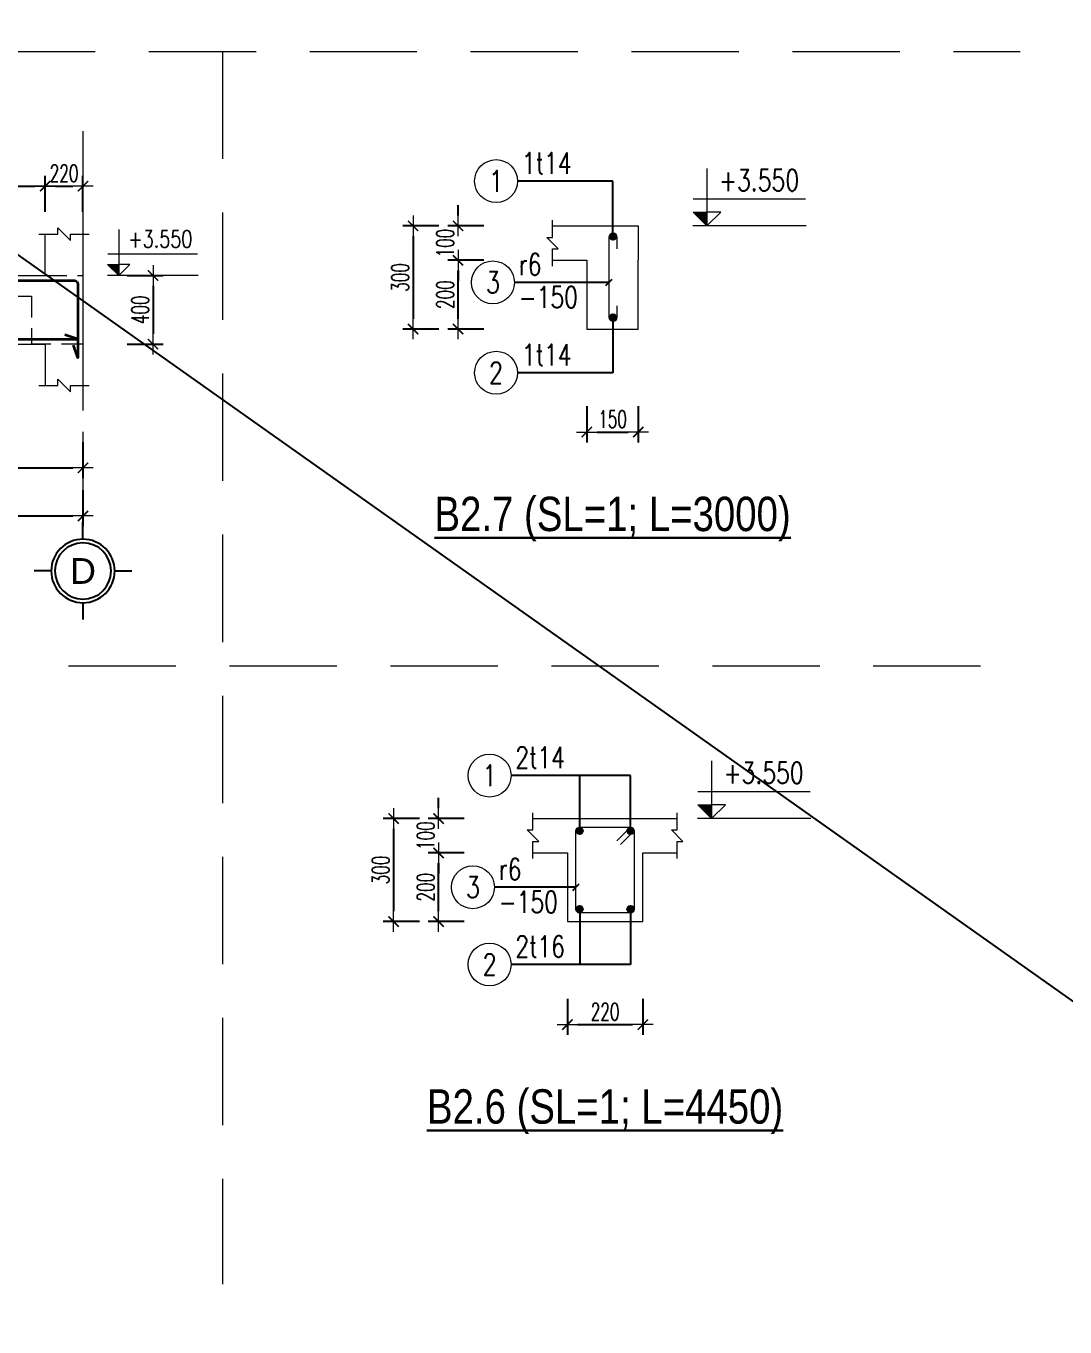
# Model space of a CAD drawing. Header units: millimetres. Extents: x -529861 to -223882, y -171969 to 61504.
# Drawn here: x -438063 to -432011, y -97113 to -89539 of the extents above; entities that cross this region are included whole.
import ezdxf
from ezdxf.enums import TextEntityAlignment as Align

# ---------------------------------------------------------------- set-up
doc = ezdxf.new("R2010")
doc.units = ezdxf.units.MM
doc.header["$LTSCALE"] = 5000
doc.linetypes.add('CENTER', pattern=[2, 1.25, -0.25, 0.25, -0.25])
doc.linetypes.add('HIDDEN', pattern=[0.375, 0.25, -0.125])
doc.layers.get('Defpoints').update_dxf_attribs({"color": 143})
for name, color, linetype, lineweight in [('dim', 8, 'Continuous', 18), ('kata_dim', 8, 'Continuous', 15), ('kata_grid', 8, 'CENTER', 5), ('kata_net khuat', 9, 'HIDDEN', 5), ('kata_net manh', 8, 'Continuous', 5), ('kata_net thay', 4, 'Continuous', 20), ('kata_text', 7, 'Continuous', 30), ('kata_thep chu', 1, 'Continuous', 35), ('kata_thep dai', 220, 'Continuous', 20), ('S-dims', 8, 'Continuous', 18)]:
    doc.layers.add(name, color=color, linetype=linetype, lineweight=lineweight)
doc.layers.add('KCS_Plotter', color=11, linetype='Continuous', plot=False)
doc.layers.add('text', color=255, linetype='Continuous')
doc.styles.add('AVANH', font='')
doc.styles.add('kata_text', font='arial.ttf', dxfattribs={"width": 0.8})
doc.styles.add('vnsimpli', font='vnsimli.shx', dxfattribs={"width": 0.65})
doc.styles.get('AVANH').set_extended_font_data('.VnArialH')
doc.dimstyles.new('kata_dim_25', dxfattribs={"dimscale": 25, "dimtxt": 2.5, "dimasz": 1.5, "dimexe": 1.5, "dimexo": 2.5, "dimtad": 1, "dimdec": 0, "dimzin": 0, "dimdsep": 46, "dimtxsty": 'kata_text', "dimblk": 'kata_block_ArchTick', "dimcen": 0.09, "dimdle": 1.2, "dimclrd": 8, "dimclre": 8, "dimclrt": 3, "dimadec": 0, "dimazin": 0, "dimtfac": 1, "dimtdec": 0, "dimtix": 1, "dimtofl": 0, "dimtmove": 0, "dimatfit": 3, "dimfxl": 3.75, "dimfxlon": 1, "dimtolj": 1, "dimtzin": 0, "dimarcsym": 0})
doc.dimstyles.new('kata_dim_40', dxfattribs={"dimscale": 40, "dimtxt": 2.5, "dimasz": 1.5, "dimexe": 1.5, "dimexo": 2.5, "dimtad": 1, "dimdec": 0, "dimzin": 0, "dimdsep": 46, "dimtxsty": 'vnsimpli', "dimblk": 'kata_block_ArchTick', "dimcen": 0.09, "dimdle": 1.2, "dimclrd": 8, "dimclre": 8, "dimclrt": 3, "dimadec": 0, "dimazin": 0, "dimtfac": 1, "dimtdec": 0, "dimtix": 1, "dimtofl": 0, "dimtmove": 0, "dimatfit": 3, "dimfxl": 3.75, "dimfxlon": 1, "dimtolj": 1, "dimtzin": 0, "dimarcsym": 0})

# ---------------------------------------------------------------- blocks, each defined once
blk = doc.blocks.new('kata_block_ArchTick')
at = {"color": 8}
blk.add_line((1, 0), (-1, 0), dxfattribs=at)
at = {"color": 8, "const_width": 0.15}
blk.add_lwpolyline([(-0.5, -0.5), (0.5, 0.5)], dxfattribs=at)
blk = doc.blocks.new('*D215')
at = {"layer": 'Defpoints', "color": 0, "linetype": 'ByBlock', "ltscale": 1500, "transparency": 16777216}
for p in [(-437730.8528611657, -90471.60554762035), (-437950.8528611657, -90991.60554762035), (-437730.8528611657, -90991.60554762035)]:
    blk.add_point(p, dxfattribs=at)
at = {"layer": 'kata_dim', "color": 8, "linetype": 'ByBlock', "lineweight": -2, "ltscale": 1500, "transparency": 16777216}
for p, q in [((-437950.8528611657, -90621.60554762035), (-437950.8528611657, -90411.60554762035)), ((-437730.8528611657, -90621.60554762035), (-437730.8528611657, -90411.60554762035)), ((-437890.8528611657, -90471.60554762035), (-437790.8528611657, -90471.60554762035))]:
    blk.add_line(p, q, dxfattribs=at)
at = {"layer": 'kata_dim', "color": 8, "linetype": 'ByBlock', "lineweight": -2, "ltscale": 1500, "transparency": 16777216, "xscale": 60, "yscale": 60, "zscale": 60, "rotation": 180}
blk.add_blockref('kata_block_ArchTick', (-437950.8528611657, -90471.60554762035), dxfattribs=at)
at = {"layer": 'kata_dim', "color": 8, "linetype": 'ByBlock', "lineweight": -2, "ltscale": 1500, "transparency": 16777216, "xscale": 60, "yscale": 60, "zscale": 60}
blk.add_blockref('kata_block_ArchTick', (-437730.8528611657, -90471.60554762035), dxfattribs=at)
at = {"layer": 'kata_dim', "color": 3, "linetype": 'ByBlock', "ltscale": 1500, "transparency": 16777216, "insert": (-437840.8528611657, -90396.60554762035), "char_height": 100, "attachment_point": 5, "style": 'vnsimpli'}
blk.add_mtext('\\A1;220', dxfattribs=at)
blk = doc.blocks.new('*D218')
at = {"layer": 'Defpoints', "color": 0, "linetype": 'ByBlock', "ltscale": 1500, "transparency": 16777216}
for p in [(-437950.8528611657, -90471.60554762035), (-438950.8528611657, -90991.60554762035), (-437950.8528611657, -90991.60554762035)]:
    blk.add_point(p, dxfattribs=at)
at = {"layer": 'kata_dim', "color": 8, "linetype": 'ByBlock', "lineweight": -2, "ltscale": 1500, "transparency": 16777216}
for p, q in [((-438950.8528611657, -90621.60554762035), (-438950.8528611657, -90411.60554762035)), ((-437950.8528611657, -90621.60554762035), (-437950.8528611657, -90411.60554762035)), ((-438890.8528611657, -90471.60554762035), (-438010.8528611657, -90471.60554762035))]:
    blk.add_line(p, q, dxfattribs=at)
at = {"layer": 'kata_dim', "color": 8, "linetype": 'ByBlock', "lineweight": -2, "ltscale": 1500, "transparency": 16777216, "xscale": 60, "yscale": 60, "zscale": 60, "rotation": 180}
blk.add_blockref('kata_block_ArchTick', (-438950.8528611657, -90471.60554762035), dxfattribs=at)
at = {"layer": 'kata_dim', "color": 8, "linetype": 'ByBlock', "lineweight": -2, "ltscale": 1500, "transparency": 16777216, "xscale": 60, "yscale": 60, "zscale": 60}
blk.add_blockref('kata_block_ArchTick', (-437950.8528611657, -90471.60554762035), dxfattribs=at)
at = {"layer": 'kata_dim', "color": 3, "linetype": 'ByBlock', "ltscale": 1500, "transparency": 16777216, "insert": (-438450.8528611657, -90396.60554762035), "char_height": 100, "attachment_point": 5, "style": 'vnsimpli'}
blk.add_mtext('\\A1;1000', dxfattribs=at)
blk = doc.blocks.new('*D219')
at = {"layer": 'Defpoints', "color": 0, "linetype": 'ByBlock', "ltscale": 1500, "transparency": 16777216}
for p in [(-437583.8361908263, -90991.60554762038), (-437583.8361908263, -91391.60554762038), (-437322.8856703014, -91391.60554762038)]:
    blk.add_point(p, dxfattribs=at)
at = {"layer": 'kata_dim', "color": 8, "linetype": 'ByBlock', "lineweight": -2, "ltscale": 1500, "transparency": 16777216}
for p, q in [((-437472.8856703014, -90991.60554762038), (-437262.8856703014, -90991.60554762038)), ((-437322.8856703014, -91051.60554762038), (-437322.8856703014, -91331.60554762038)), ((-437472.8856703014, -91391.60554762038), (-437262.8856703014, -91391.60554762038))]:
    blk.add_line(p, q, dxfattribs=at)
at = {"layer": 'kata_dim', "color": 8, "linetype": 'ByBlock', "lineweight": -2, "ltscale": 1500, "transparency": 16777216, "xscale": 60, "yscale": 60, "zscale": 60}
for p, rotation in [((-437322.8856703014, -90991.60554762038), 90), ((-437322.8856703014, -91391.60554762038), 270)]:
    blk.add_blockref('kata_block_ArchTick', p, dxfattribs=dict(at, rotation=rotation))
at = {"layer": 'kata_dim', "color": 3, "linetype": 'ByBlock', "ltscale": 1500, "transparency": 16777216, "insert": (-437397.8856703013, -91191.60554762023), "char_height": 100, "attachment_point": 5, "rotation": 90, "style": 'vnsimpli'}
blk.add_mtext('\\A1;400', dxfattribs=at)
blk = doc.blocks.new('kata_block_CT')
at = {"layer": 'S-dims', "linetype": 'ByBlock', "ltscale": 1500}
blk.add_hatch(color=256, dxfattribs=at).paths.add_polyline_path([(-1.818989403545856e-12, 1.596954857557193), (-1.612010908635057, 1.596954857557193), (-1.818989403545856e-12, -4.547473508864641e-13)])
h = blk.add_hatch(dxfattribs=at)
h.set_pattern_fill('ANSI31', color=256, scale=1.406250541793835, style=0)
h.set_pattern_definition([(45.00000000000001, (-1.818989403545856e-12, 5.002220859751105e-12), (-3.157122508925225, 3.157122508925225), [])])
h.paths.add_polyline_path([(-1.818989403545856e-12, 1.596954857557193), (-1.818989403545856e-12, -4.547473508864641e-13), (1.612010908922457, 1.596954857557193)])
for p, q in [((-1.592704896860596, 3.140833880479022), (11.46947077315235, 3.140833880479022)), ((11.56125648125999, 5.002220859751105e-12), (-1.638695725139769, 5.002220859751105e-12))]:
    blk.add_line(p, q, dxfattribs=at)
for points in [[(-1.818989403545856e-12, 6.694950748643805), (-1.818989403545856e-12, -4.547473508864641e-13)], [(-1.818989403545856e-12, -4.547473508864641e-13), (-1.612010908635057, 1.596954857557193), (-1.818989403545856e-12, 1.596954857557193)], [(-1.818989403545856e-12, -4.547473508864641e-13), (1.612010908922457, 1.596954857557193), (-1.818989403545856e-12, 1.596954857557193)]]:
    blk.add_lwpolyline(points, dxfattribs=at)
at = {"layer": 'S-dims', "color": 3, "style": 'vnsimpli', "width": 0.75}
blk.add_attdef('CT', (1.409564409344966, 4.068271311703484), '', height=2.5, dxfattribs=at)
blk = doc.blocks.new('*D220')
at = {"layer": 'Defpoints', "color": 0, "linetype": 'ByBlock', "ltscale": 1500, "transparency": 16777216}
for p in [(-449030.8528611657, -91391.60554762035), (-437730.8528611657, -91391.60554762035), (-437730.8528611657, -92391.60554762035)]:
    blk.add_point(p, dxfattribs=at)
at = {"layer": 'kata_dim', "color": 8, "linetype": 'ByBlock', "lineweight": -2, "ltscale": 1500, "transparency": 16777216}
for p, q in [((-449030.8528611657, -92241.60554762035), (-449030.8528611657, -92451.60554762035)), ((-437730.8528611657, -92241.60554762035), (-437730.8528611657, -92451.60554762035)), ((-448970.8528611657, -92391.60554762035), (-437790.8528611657, -92391.60554762035))]:
    blk.add_line(p, q, dxfattribs=at)
at = {"layer": 'kata_dim', "color": 8, "linetype": 'ByBlock', "lineweight": -2, "ltscale": 1500, "transparency": 16777216, "xscale": 60, "yscale": 60, "zscale": 60, "rotation": 180}
blk.add_blockref('kata_block_ArchTick', (-449030.8528611657, -92391.60554762035), dxfattribs=at)
at = {"layer": 'kata_dim', "color": 8, "linetype": 'ByBlock', "lineweight": -2, "ltscale": 1500, "transparency": 16777216, "xscale": 60, "yscale": 60, "zscale": 60}
blk.add_blockref('kata_block_ArchTick', (-437730.8528611657, -92391.60554762035), dxfattribs=at)
at = {"layer": 'kata_dim', "color": 3, "linetype": 'ByBlock', "ltscale": 1500, "transparency": 16777216, "insert": (-443380.8528611657, -92316.60554762035), "char_height": 100, "attachment_point": 5, "style": 'vnsimpli'}
blk.add_mtext('\\A1;11300', dxfattribs=at)
blk = doc.blocks.new('*D223')
at = {"layer": 'Defpoints', "color": 0, "linetype": 'ByBlock', "ltscale": 1500, "transparency": 16777216}
for p in [(-442070.8528611657, -91391.60554762035), (-437730.8528611657, -91391.60554762035), (-437730.8528611657, -92111.60554762035)]:
    blk.add_point(p, dxfattribs=at)
at = {"layer": 'kata_dim', "color": 8, "linetype": 'ByBlock', "lineweight": -2, "ltscale": 1500, "transparency": 16777216}
for p, q in [((-442070.8528611657, -91961.60554762035), (-442070.8528611657, -92171.60554762035)), ((-437730.8528611657, -91961.60554762035), (-437730.8528611657, -92171.60554762035)), ((-442010.8528611657, -92111.60554762035), (-437790.8528611657, -92111.60554762035))]:
    blk.add_line(p, q, dxfattribs=at)
at = {"layer": 'kata_dim', "color": 8, "linetype": 'ByBlock', "lineweight": -2, "ltscale": 1500, "transparency": 16777216, "xscale": 60, "yscale": 60, "zscale": 60, "rotation": 180}
blk.add_blockref('kata_block_ArchTick', (-442070.8528611657, -92111.60554762035), dxfattribs=at)
at = {"layer": 'kata_dim', "color": 8, "linetype": 'ByBlock', "lineweight": -2, "ltscale": 1500, "transparency": 16777216, "xscale": 60, "yscale": 60, "zscale": 60}
blk.add_blockref('kata_block_ArchTick', (-437730.8528611657, -92111.60554762035), dxfattribs=at)
at = {"layer": 'kata_dim', "color": 3, "linetype": 'ByBlock', "ltscale": 1500, "transparency": 16777216, "insert": (-439900.8528611657, -92036.60554762035), "char_height": 100, "attachment_point": 5, "style": 'vnsimpli'}
blk.add_mtext('\\A1;4340', dxfattribs=at)
blk = doc.blocks.new('kata_block_GRID')
at = {"layer": 'dim', "color": 250, "linetype": 'Continuous', "lineweight": -3}
for p, q in [((-0.003069858671185699, 4.621936058582317), (-0.003069858671185699, 7.082257742461767)), ((-4.628075776428378, -0.003069858671263859), (-7.088397460513452, -0.003069858671263859)), ((4.633360719258999, -0.003069858729762842), (7.093682403344044, -0.003069858729762842)), ((-0.003069858729507047, -4.62807577604141), (-0.003069858729507047, -7.088397459920852))]:
    blk.add_line(p, q, dxfattribs=at)
at = {"layer": 'dim', "color": 250, "linetype": 'Continuous', "lineweight": -3, "extrusion": (0, 0, -1)}
blk.add_ellipse((-0.003069858729507047, -0.003069858729762842), major_axis=(-4.625005843929168, 0.0008261058644820616), ratio=0.9999999999162872, start_param=3.141414036333157, end_param=9.424599343512742, dxfattribs=at)
at = {"layer": 'dim', "color": 9, "linetype": 'Continuous', "lineweight": -3, "extrusion": (0, 0, -0.9999999999999999)}
blk.add_ellipse((-0.003069858729507047, -0.003069858729762842), major_axis=(-4.09891770926371, 0.00306985872976267), ratio=0.99999999991626, start_param=3.140843709996926, end_param=9.424029017176512, dxfattribs=at)
at = {"layer": 'text', "color": 33, "style": 'AVANH'}
blk.add_attdef('GRID', text='', height=3.75, dxfattribs=at).set_placement((0, 0), align=Align.MIDDLE)
blk = doc.blocks.new('kata_block_TD')
at = {"color": 6, "linetype": 'ByBlock', "lineweight": -2, "style": 'kata_text', "width": 0.8}
blk.add_attdef('SECTDET2', text='', height=5, dxfattribs=at).set_placement((0, 7.970649532882817), align=Align.CENTER)
at = {"color": 0, "linetype": 'ByBlock', "lineweight": -2, "style": 'kata_text', "width": 0.8}
blk.add_attdef('SECTDET1', text='', height=5, dxfattribs=at).set_placement((0, 1.470649532882817), align=Align.CENTER)
blk = doc.blocks.new('*D259')
at = {"layer": 'Defpoints', "color": 0, "linetype": 'ByBlock', "ltscale": 1500, "transparency": 16777216}
for p in [(-434796.2445154832, -91303.12013470118), (-434496.2445154832, -91303.12013470118), (-434496.2445154832, -91903.12013470118)]:
    blk.add_point(p, dxfattribs=at)
at = {"layer": 'kata_dim', "color": 8, "linetype": 'ByBlock', "lineweight": -2, "ltscale": 1500, "transparency": 16777216}
for p, q in [((-434796.2445154832, -91753.12013470118), (-434796.2445154832, -91963.12013470118)), ((-434496.2445154832, -91753.12013470118), (-434496.2445154832, -91963.12013470118)), ((-434736.2445154832, -91903.12013470118), (-434556.2445154832, -91903.12013470118))]:
    blk.add_line(p, q, dxfattribs=at)
at = {"layer": 'kata_dim', "color": 8, "linetype": 'ByBlock', "lineweight": -2, "ltscale": 1500, "transparency": 16777216, "xscale": 60, "yscale": 60, "zscale": 60, "rotation": 180}
blk.add_blockref('kata_block_ArchTick', (-434796.2445154832, -91903.12013470118), dxfattribs=at)
at = {"layer": 'kata_dim', "color": 8, "linetype": 'ByBlock', "lineweight": -2, "ltscale": 1500, "transparency": 16777216, "xscale": 60, "yscale": 60, "zscale": 60}
blk.add_blockref('kata_block_ArchTick', (-434496.2445154832, -91903.12013470118), dxfattribs=at)
at = {"layer": 'kata_dim', "color": 3, "linetype": 'ByBlock', "ltscale": 1500, "transparency": 16777216, "insert": (-434646.2445154832, -91828.12013470118), "char_height": 100, "attachment_point": 5, "style": 'vnsimpli'}
blk.add_mtext('\\A1;150', dxfattribs=at)
blk = doc.blocks.new('*D260')
at = {"layer": 'Defpoints', "color": 0, "linetype": 'ByBlock', "ltscale": 1500, "transparency": 16777216}
for p in [(-435546.244515485, -90903.12013470121), (-434796.2445154834, -90903.12013470121), (-434796.2445154834, -91303.12013470121)]:
    blk.add_point(p, dxfattribs=at)
at = {"layer": 'kata_dim', "color": 8, "linetype": 'ByBlock', "lineweight": -2, "ltscale": 1500, "transparency": 16777216}
for p, q in [((-435396.244515485, -90903.12013470121), (-435606.244515485, -90903.12013470121)), ((-435546.244515485, -91243.12013470121), (-435546.244515485, -90963.12013470121)), ((-435396.244515485, -91303.12013470121), (-435606.244515485, -91303.12013470121))]:
    blk.add_line(p, q, dxfattribs=at)
at = {"layer": 'kata_dim', "color": 8, "linetype": 'ByBlock', "lineweight": -2, "ltscale": 1500, "transparency": 16777216, "xscale": 60, "yscale": 60, "zscale": 60}
for p, rotation in [((-435546.244515485, -90903.12013470121), 90), ((-435546.244515485, -91303.12013470121), 270)]:
    blk.add_blockref('kata_block_ArchTick', p, dxfattribs=dict(at, rotation=rotation))
at = {"layer": 'kata_dim', "color": 3, "linetype": 'ByBlock', "ltscale": 1500, "transparency": 16777216, "insert": (-435621.2445154848, -91103.12013470106), "char_height": 100, "attachment_point": 5, "rotation": 90, "style": 'vnsimpli'}
blk.add_mtext('\\A1;200', dxfattribs=at)
blk = doc.blocks.new('*D261')
at = {"layer": 'Defpoints', "color": 0, "linetype": 'ByBlock', "ltscale": 1500, "transparency": 16777216}
for p in [(-435546.244515485, -90703.12013470121), (-434796.2445154834, -90703.12013470121), (-434796.2445154834, -90903.12013470121)]:
    blk.add_point(p, dxfattribs=at)
at = {"layer": 'kata_dim', "color": 8, "linetype": 'ByBlock', "lineweight": -2, "ltscale": 1500, "transparency": 16777216}
for p, q in [((-435546.244515485, -90643.12013470121), (-435546.244515485, -90583.12013470121)), ((-435396.244515485, -90703.12013470121), (-435606.244515485, -90703.12013470121)), ((-435396.244515485, -90903.12013470121), (-435606.244515485, -90903.12013470121)), ((-435546.244515485, -90963.12013470121), (-435546.244515485, -91023.12013470121))]:
    blk.add_line(p, q, dxfattribs=at)
at = {"layer": 'kata_dim', "color": 8, "linetype": 'ByBlock', "lineweight": -2, "ltscale": 1500, "transparency": 16777216, "xscale": 60, "yscale": 60, "zscale": 60}
for p, rotation in [((-435546.244515485, -90703.12013470121), 270), ((-435546.244515485, -90903.12013470121), 90)]:
    blk.add_blockref('kata_block_ArchTick', p, dxfattribs=dict(at, rotation=rotation))
at = {"layer": 'kata_dim', "color": 3, "linetype": 'ByBlock', "ltscale": 1500, "transparency": 16777216, "insert": (-435621.2445154848, -90803.12013470106), "char_height": 100, "attachment_point": 5, "rotation": 90, "style": 'vnsimpli'}
blk.add_mtext('\\A1;100', dxfattribs=at)
blk = doc.blocks.new('*D262')
at = {"layer": 'Defpoints', "color": 0, "linetype": 'ByBlock', "ltscale": 1500, "transparency": 16777216}
for p in [(-434796.2445154834, -90703.12013470121), (-435808.244515485, -91303.12013470121), (-434796.2445154834, -91303.12013470121)]:
    blk.add_point(p, dxfattribs=at)
at = {"layer": 'kata_dim', "color": 8, "linetype": 'ByBlock', "lineweight": -2, "ltscale": 1500, "transparency": 16777216}
for p, q in [((-435658.244515485, -90703.12013470121), (-435868.244515485, -90703.12013470121)), ((-435808.244515485, -90763.12013470121), (-435808.244515485, -91243.12013470121)), ((-435658.244515485, -91303.12013470121), (-435868.244515485, -91303.12013470121))]:
    blk.add_line(p, q, dxfattribs=at)
at = {"layer": 'kata_dim', "color": 8, "linetype": 'ByBlock', "lineweight": -2, "ltscale": 1500, "transparency": 16777216, "xscale": 60, "yscale": 60, "zscale": 60}
for p, rotation in [((-435808.244515485, -90703.12013470121), 90), ((-435808.244515485, -91303.12013470121), 270)]:
    blk.add_blockref('kata_block_ArchTick', p, dxfattribs=dict(at, rotation=rotation))
at = {"layer": 'kata_dim', "color": 3, "linetype": 'ByBlock', "ltscale": 1500, "transparency": 16777216, "insert": (-435883.2445154848, -91003.12013470106), "char_height": 100, "attachment_point": 5, "rotation": 90, "style": 'vnsimpli'}
blk.add_mtext('\\A1;300', dxfattribs=at)
blk = doc.blocks.new('*D263')
at = {"layer": 'Defpoints', "color": 0, "linetype": 'ByBlock', "ltscale": 1500, "transparency": 16777216}
for p in [(-434909.6596469522, -94752.6550686595), (-434469.6596469522, -94752.6550686595), (-434469.6596469522, -95352.6550686595)]:
    blk.add_point(p, dxfattribs=at)
at = {"layer": 'kata_dim', "color": 8, "linetype": 'ByBlock', "lineweight": -2, "ltscale": 1500, "transparency": 16777216}
for p, q in [((-434909.6596469522, -95202.6550686595), (-434909.6596469522, -95412.6550686595)), ((-434469.6596469522, -95202.6550686595), (-434469.6596469522, -95412.6550686595)), ((-434849.6596469522, -95352.6550686595), (-434529.6596469522, -95352.6550686595))]:
    blk.add_line(p, q, dxfattribs=at)
at = {"layer": 'kata_dim', "color": 8, "linetype": 'ByBlock', "lineweight": -2, "ltscale": 1500, "transparency": 16777216, "xscale": 60, "yscale": 60, "zscale": 60, "rotation": 180}
blk.add_blockref('kata_block_ArchTick', (-434909.6596469522, -95352.6550686595), dxfattribs=at)
at = {"layer": 'kata_dim', "color": 8, "linetype": 'ByBlock', "lineweight": -2, "ltscale": 1500, "transparency": 16777216, "xscale": 60, "yscale": 60, "zscale": 60}
blk.add_blockref('kata_block_ArchTick', (-434469.6596469522, -95352.6550686595), dxfattribs=at)
at = {"layer": 'kata_dim', "color": 3, "linetype": 'ByBlock', "ltscale": 1500, "transparency": 16777216, "insert": (-434689.6596469522, -95277.6550686595), "char_height": 100, "attachment_point": 5, "style": 'vnsimpli'}
blk.add_mtext('\\A1;220', dxfattribs=at)
blk = doc.blocks.new('*D264')
at = {"layer": 'Defpoints', "color": 0, "linetype": 'ByBlock', "ltscale": 1500, "transparency": 16777216}
for p in [(-435659.659646954, -94352.65506865953), (-434909.6596469525, -94352.65506865953), (-434909.6596469525, -94752.65506865953)]:
    blk.add_point(p, dxfattribs=at)
at = {"layer": 'kata_dim', "color": 8, "linetype": 'ByBlock', "lineweight": -2, "ltscale": 1500, "transparency": 16777216}
for p, q in [((-435509.659646954, -94352.65506865953), (-435719.659646954, -94352.65506865953)), ((-435659.659646954, -94692.65506865953), (-435659.659646954, -94412.65506865953)), ((-435509.659646954, -94752.65506865953), (-435719.659646954, -94752.65506865953))]:
    blk.add_line(p, q, dxfattribs=at)
at = {"layer": 'kata_dim', "color": 8, "linetype": 'ByBlock', "lineweight": -2, "ltscale": 1500, "transparency": 16777216, "xscale": 60, "yscale": 60, "zscale": 60}
for p, rotation in [((-435659.659646954, -94352.65506865953), 90), ((-435659.659646954, -94752.65506865953), 270)]:
    blk.add_blockref('kata_block_ArchTick', p, dxfattribs=dict(at, rotation=rotation))
at = {"layer": 'kata_dim', "color": 3, "linetype": 'ByBlock', "ltscale": 1500, "transparency": 16777216, "insert": (-435734.6596469539, -94552.65506865938), "char_height": 100, "attachment_point": 5, "rotation": 90, "style": 'vnsimpli'}
blk.add_mtext('\\A1;200', dxfattribs=at)
blk = doc.blocks.new('*D265')
at = {"layer": 'Defpoints', "color": 0, "linetype": 'ByBlock', "ltscale": 1500, "transparency": 16777216}
for p in [(-435659.659646954, -94152.65506865953), (-434909.6596469525, -94152.65506865953), (-434909.6596469525, -94352.65506865953)]:
    blk.add_point(p, dxfattribs=at)
at = {"layer": 'kata_dim', "color": 8, "linetype": 'ByBlock', "lineweight": -2, "ltscale": 1500, "transparency": 16777216}
for p, q in [((-435659.659646954, -94092.65506865953), (-435659.659646954, -94032.65506865953)), ((-435509.659646954, -94152.65506865953), (-435719.659646954, -94152.65506865953)), ((-435509.659646954, -94352.65506865953), (-435719.659646954, -94352.65506865953)), ((-435659.659646954, -94412.65506865953), (-435659.659646954, -94472.65506865953))]:
    blk.add_line(p, q, dxfattribs=at)
at = {"layer": 'kata_dim', "color": 8, "linetype": 'ByBlock', "lineweight": -2, "ltscale": 1500, "transparency": 16777216, "xscale": 60, "yscale": 60, "zscale": 60}
for p, rotation in [((-435659.659646954, -94152.65506865953), 270), ((-435659.659646954, -94352.65506865953), 90)]:
    blk.add_blockref('kata_block_ArchTick', p, dxfattribs=dict(at, rotation=rotation))
at = {"layer": 'kata_dim', "color": 3, "linetype": 'ByBlock', "ltscale": 1500, "transparency": 16777216, "insert": (-435734.6596469539, -94252.65506865938), "char_height": 100, "attachment_point": 5, "rotation": 90, "style": 'vnsimpli'}
blk.add_mtext('\\A1;100', dxfattribs=at)
blk = doc.blocks.new('*D266')
at = {"layer": 'Defpoints', "color": 0, "linetype": 'ByBlock', "ltscale": 1500, "transparency": 16777216}
for p in [(-434909.6596469525, -94152.65506865953), (-435921.659646954, -94752.65506865953), (-434909.6596469525, -94752.65506865953)]:
    blk.add_point(p, dxfattribs=at)
at = {"layer": 'kata_dim', "color": 8, "linetype": 'ByBlock', "lineweight": -2, "ltscale": 1500, "transparency": 16777216}
for p, q in [((-435771.659646954, -94152.65506865953), (-435981.659646954, -94152.65506865953)), ((-435921.659646954, -94212.65506865953), (-435921.659646954, -94692.65506865953)), ((-435771.659646954, -94752.65506865953), (-435981.659646954, -94752.65506865953))]:
    blk.add_line(p, q, dxfattribs=at)
at = {"layer": 'kata_dim', "color": 8, "linetype": 'ByBlock', "lineweight": -2, "ltscale": 1500, "transparency": 16777216, "xscale": 60, "yscale": 60, "zscale": 60}
for p, rotation in [((-435921.659646954, -94152.65506865953), 90), ((-435921.659646954, -94752.65506865953), 270)]:
    blk.add_blockref('kata_block_ArchTick', p, dxfattribs=dict(at, rotation=rotation))
at = {"layer": 'kata_dim', "color": 3, "linetype": 'ByBlock', "ltscale": 1500, "transparency": 16777216, "insert": (-435996.6596469539, -94452.65506865938), "char_height": 100, "attachment_point": 5, "rotation": 90, "style": 'vnsimpli'}
blk.add_mtext('\\A1;300', dxfattribs=at)
blk = doc.blocks.new('kata_block_THEP')
at = {"layer": 'kata_thep chu', "color": 0}
for p, q in [((-0.5, 0), (0.5, 0)), ((-0.3535533905960619, 0.353553390592424), (0.3535533905960619, -0.353553390592424)), ((0.3535533905960619, 0.353553390592424), (-0.3535533905960619, -0.353553390592424)), ((0, 0.5), (0, -0.5))]:
    blk.add_line(p, q, dxfattribs=at)
at = {"layer": 'kata_thep chu', "color": 0, "const_width": 0.08333333333333334}
blk.add_lwpolyline([(-0.5, -1.818989403545856e-12, 1), (0.5000000000145519, -1.818989403545856e-12, 1), (-0.5, -1.818989403545856e-12, 1)], format="xyb", dxfattribs=at)
blk = doc.blocks.new('*U68')
blk.add_circle((-2.5, 0), 2.5)
at = {"layer": 'kata_text', "color": 3, "style": 'vnsimpli', "width": 0.75}
blk.add_attdef('DK1', (0.5, 0.8455043070534884), '', height=2.5, dxfattribs=at)
at = {"layer": 'kata_text', "color": 7, "style": 'vnsimpli', "width": 0.75}
blk.add_attdef('SH2', text='', height=2.5, dxfattribs=at).set_placement((-2.5, 0), align=Align.MIDDLE)
blk = doc.blocks.new('*U70')
blk.add_circle((-2.5, 0), 2.5)
at = {"layer": 'kata_text', "color": 3, "style": 'vnsimpli', "width": 0.75}
for tag, p in [('DK1', (0.5, 0.8455043070534884)), ('KC1', (0.5, -2.972544307831413))]:
    blk.add_attdef(tag, p, '', height=2.5, dxfattribs=at)
at = {"layer": 'kata_text', "color": 7, "style": 'vnsimpli', "width": 0.75}
blk.add_attdef('SH2', text='', height=2.5, dxfattribs=at).set_placement((-2.5, 0), align=Align.MIDDLE)

msp = doc.modelspace()

# ---------------------------------------------------------------- linework, layer by layer
at = {"layer": 'kata_dim', "linetype": 'ByBlock', "ltscale": 1500}
for points in [[(-437987.5195278324, -90751.60554762035), (-437877.5195278324, -90751.60554762035), (-437877.5195278324, -90714.93888095368), (-437804.1861944991, -90788.272214287), (-437804.1861944991, -90751.60554762033), (-437694.1861944991, -90751.60554762035)], [(-437987.5195278324, -91631.60554762035), (-437877.5195278324, -91631.60554762035), (-437877.5195278324, -91594.93888095368), (-437804.1861944991, -91668.272214287), (-437804.1861944991, -91631.60554762033), (-437694.1861944991, -91631.60554762035)]]:
    msp.add_lwpolyline(points, dxfattribs=at)
at = {"layer": 'kata_grid', "ltscale": 0.1}
msp.add_line((-437730.8528611657, -90151.60554762035), (-437730.8528611657, -92431.60554762035), dxfattribs=at)
at = {"layer": 'kata_net khuat', "ltscale": 0.5}
for p, q in [((-449535.4671734763, -89687.76846632666), (-432272.9670385277, -89687.76846632666)), ((-436918.9280795261, -89687.76846632666), (-436918.9280795261, -96862.7682331002)), ((-441564.8891205247, -93263.92980072567), (-432272.9670385277, -93263.92980072567))]:
    msp.add_line(p, q, dxfattribs=at)
at = {"layer": 'kata_net khuat', "ltscale": 0.1}
for p, q in [((-437950.8528611657, -90991.60554762035), (-437730.8528611657, -90991.60554762035)), ((-437730.8528611657, -91391.60554762035), (-438030.8528611657, -91391.60554762035))]:
    msp.add_line(p, q, dxfattribs=at)
msp.add_lwpolyline([(-441880.8528611657, -91391.60554762035), (-441880.8528611657, -91111.60554762035), (-438030.8528611657, -91111.60554762035), (-438030.8528611657, -91391.60554762035)], dxfattribs=at)
at = {"layer": 'kata_net manh', "linetype": 'ByBlock', "ltscale": 1500}
for points in [[(-434996.2445154832, -90936.4534680345), (-434996.2445154832, -90836.4534680345), (-434962.9111821499, -90836.4534680345), (-435029.5778488165, -90769.78680136781), (-434996.2445154832, -90769.78680136781), (-434996.2445154832, -90669.78680136781)], [(-435109.6596469522, -94385.98840199281), (-435109.6596469522, -94285.98840199281), (-435076.3263136189, -94285.98840199281), (-435142.9929802855, -94219.32173532613), (-435109.6596469522, -94219.32173532613), (-435109.6596469522, -94119.32173532613)], [(-434269.6596469522, -94385.98840199281), (-434269.6596469522, -94285.98840199281), (-434236.3263136189, -94285.98840199281), (-434302.9929802855, -94219.32173532613), (-434269.6596469522, -94219.32173532613), (-434269.6596469522, -94119.32173532613)]]:
    msp.add_lwpolyline(points, dxfattribs=at)
at = {"layer": 'kata_net thay', "linetype": 'ByBlock', "ltscale": 1500}
for points in [[(-434996.2445154832, -90703.12013470118), (-434796.2445154832, -90703.12013470118), (-434796.2445154832, -90703.12013470118), (-434496.2445154832, -90703.12013470118), (-434496.2445154832, -90903.12013470118), (-434496.2445154832, -90903.12013470118)], [(-441780.8528611657, -90751.60554762035), (-441780.8528611657, -90991.60554762035), (-437950.8528611657, -90991.60554762035), (-437950.8528611657, -90751.60554762035)], [(-437730.8528611657, -90751.60554762035), (-437730.8528611657, -90991.60554762035), (-437730.8528611657, -90991.60554762035), (-437730.8528611657, -91391.60554762035), (-437730.8528611657, -91391.60554762035), (-437730.8528611657, -91631.60554762035)], [(-434996.2445154832, -90903.12013470118), (-434796.2445154832, -90903.12013470118), (-434796.2445154832, -91303.12013470118), (-434496.2445154832, -91303.12013470118), (-434496.2445154832, -90903.12013470118), (-434496.2445154832, -90903.12013470118)], [(-441780.8528611657, -91631.60554762035), (-441780.8528611657, -91391.60554762035), (-437950.8528611657, -91391.60554762035), (-437950.8528611657, -91631.60554762035)], [(-435109.6596469522, -94152.6550686595), (-434909.6596469522, -94152.6550686595), (-434909.6596469522, -94152.6550686595), (-434469.6596469522, -94152.6550686595), (-434469.6596469522, -94152.6550686595), (-434269.6596469522, -94152.6550686595)], [(-435109.6596469522, -94352.6550686595), (-434909.6596469522, -94352.6550686595), (-434909.6596469522, -94752.6550686595), (-434469.6596469522, -94752.6550686595), (-434469.6596469522, -94352.6550686595), (-434269.6596469522, -94352.6550686595)]]:
    msp.add_lwpolyline(points, dxfattribs=at)
at = {"layer": 'kata_thep chu', "linetype": 'ByBlock', "ltscale": 1500}
msp.add_lwpolyline([(-448975.8528611657, -91396.60554762035), (-449000.8528611657, -91471.60554762035), (-449000.8528611657, -91041.60554762035, -0.414213562), (-448980.8528611657, -91021.60554762035), (-437780.8528611657, -91021.60554762035, -0.414213562), (-437760.8528611657, -91041.60554762035), (-437760.8528611657, -91471.60554762035), (-437785.8528611657, -91396.60554762035)], format="xyb", dxfattribs=at)
msp.add_lwpolyline([(-448925.8528611657, -91336.60554762035), (-449000.8528611657, -91361.60554762035), (-445180.8528611657, -91361.60554762035), (-444580.8528611657, -91261.60554762035), (-442180.8528611657, -91261.60554762035), (-441580.8528611657, -91361.60554762035), (-437760.8528611657, -91361.60554762035), (-437835.8528611657, -91336.60554762035)], dxfattribs=at)
at = {"layer": 'kata_thep dai', "linetype": 'ByBlock', "ltscale": 1500}
for points in [[(-434619.0712227399, -90835.63417788535), (-434619.0712227399, -90769.63417788535, 1), (-434667.0712227399, -90769.63417788535), (-434667.0712227399, -91233.63417788535, 1), (-434619.0712227399, -91233.63417788535), (-434619.0712227399, -91167.63417788535)], [(-434621.6596469522, -94282.6550686595), (-434541.6596469522, -94202.6550686595, -0.414213562), (-434519.6596469522, -94224.6550686595), (-434519.6596469522, -94680.6550686595, -0.414213562), (-434541.6596469522, -94702.6550686595), (-434837.6596469522, -94702.6550686595, -0.414213562), (-434859.6596469522, -94680.6550686595), (-434859.6596469522, -94224.6550686595, -0.414213562), (-434837.6596469522, -94202.6550686595), (-434541.6596469522, -94202.6550686595, -0.414213562), (-434519.6596469522, -94224.6550686595), (-434599.6596469522, -94304.6550686595)]]:
    msp.add_lwpolyline(points, format="xyb", dxfattribs=at)
at = {"layer": 'KCS_Plotter', "linetype": 'ByBlock', "ltscale": 1500}
msp.add_line((-450285.4671735011, -82262.76871084442), (-429285.4671734941, -97112.76822181189), dxfattribs=at)

# ---------------------------------------------------------------- block references
at = {"layer": 'kata_dim', "linetype": 'ByBlock', "ltscale": 1500, "xscale": 40, "yscale": 40, "zscale": 40}
msp.add_blockref('kata_block_GRID', (-437730.8528611657, -92711.60554762035), dxfattribs=at).add_auto_attribs({'GRID': 'D'})
at = {"layer": 'kata_net manh', "linetype": 'ByBlock', "ltscale": 1500, "xscale": 50, "yscale": 50, "zscale": 50}
for name, p, values in [('*U68', (-435199.7111962545, -90442.27590257133), {'SH2': '1', 'DK1': '1t14'}), ('*U70', (-435218.0712227399, -91031.63417788535), {'SH2': '3', 'DK1': 'r6', 'KC1': '-150'}), ('*U68', (-435199.7653395972, -91557.81070676848), {'SH2': '2', 'DK1': '1t14'}), ('*U68', (-435237.6596469522, -93902.6550686595), {'SH2': '1', 'DK1': '2t14'}), ('*U70', (-435334.6596469522, -94552.6550686595), {'SH2': '3', 'DK1': 'r6', 'KC1': '-150'}), ('*U68', (-435237.6596469522, -95002.6550686595), {'SH2': '2', 'DK1': '2t16'})]:
    msp.add_blockref(name, p, dxfattribs=at).add_auto_attribs(values)
at = {"layer": 'kata_text', "linetype": 'ByBlock', "ltscale": 1500}
ref = msp.add_blockref('kata_block_CT', (-434096.2445154832, -90703.12013470118), dxfattribs=dict(at, xscale=50, yscale=50, zscale=50))
ref.add_attrib('CT', '+3.550', (-434025.7662950159, -90499.70656911597), dxfattribs={"layer": '0', "color": 3, "height": 125, "style": 'vnsimpli', "width": 0.75})
ref = msp.add_blockref('kata_block_CT', (-437522.8856703, -90991.60554762035), dxfattribs=dict(at, xscale=40, yscale=40, zscale=40))
ref.add_attrib('CT', '+3.550', (-437466.5030939262, -90828.87469515219), dxfattribs={"layer": '0', "color": 3, "height": 100, "style": 'vnsimpli', "width": 0.75})
ref = msp.add_blockref('kata_block_TD', (-434646.2445154832, -92538.41363937235), dxfattribs=dict(at, xscale=40, yscale=40, zscale=40))
ref.add_attrib('SECTDET1', '%%uB2.7 (SL=1; L=3000)', dxfattribs={"layer": '0', "color": 0, "linetype": 'ByBlock', "lineweight": -2, "height": 200, "style": 'kata_text', "width": 0.8}).set_placement((-434646.2445154832, -92479.58765805703), align=Align.CENTER)
ref = msp.add_blockref('kata_block_CT', (-434069.6596469522, -94152.6550686595), dxfattribs=dict(at, xscale=50, yscale=50, zscale=50))
ref.add_attrib('CT', '+3.550', (-433999.1814264849, -93949.24150307428), dxfattribs={"layer": '0', "color": 3, "height": 125, "style": 'vnsimpli', "width": 0.75})
ref = msp.add_blockref('kata_block_TD', (-434689.6596469522, -95987.94857333068), dxfattribs=dict(at, xscale=40, yscale=40, zscale=40))
ref.add_attrib('SECTDET1', '%%uB2.6 (SL=1; L=4450)', dxfattribs={"layer": '0', "color": 0, "linetype": 'ByBlock', "lineweight": -2, "height": 200, "style": 'kata_text', "width": 0.8}).set_placement((-434689.6596469522, -95929.12259201535), align=Align.CENTER)
at = {"layer": 'kata_thep chu', "color": 3, "linetype": 'ByBlock', "ltscale": 1500}
for p, xscale, yscale, zscale in [((-434643.0712227399, -90765.63417788535), 28, 28, 28), ((-434643.0712227399, -91235.15280565339), 28, 28, 28), ((-434837.6596469522, -94224.6550686595), 32, 32, 32), ((-434837.6596469522, -94680.6550686595), 32, 32, 32)]:
    msp.add_blockref('kata_block_THEP', p, dxfattribs=dict(at, xscale=xscale, yscale=yscale, zscale=zscale))
at = {"layer": 'kata_thep chu', "linetype": 'ByBlock', "ltscale": 1500, "xscale": 32, "yscale": 32, "zscale": 32}
for p in [(-434541.6596469522, -94224.6550686595), (-434541.6596469522, -94680.6550686595)]:
    msp.add_blockref('kata_block_THEP', p, dxfattribs=at)

# ---------------------------------------------------------------- dimensions: what is measured, and where the dimension line sits
at = {"layer": 'kata_dim', "linetype": 'ByBlock', "ltscale": 1500}
for base, p1, p2, picture, middle in [((-437950.8528611657, -90471.60554762035), (-438950.8528611657, -90991.60554762035), (-437950.8528611657, -90991.60554762035), '*D218', (-438450.8528611657, -90396.60554762035)), ((-437730.8528611657, -90471.60554762035), (-437950.8528611657, -90991.60554762035), (-437730.8528611657, -90991.60554762035), '*D215', (-437840.8528611657, -90396.60554762035)), ((-437730.8528611657, -92391.60554762035), (-449030.8528611657, -91391.60554762035), (-437730.8528611657, -91391.60554762035), '*D220', (-443380.8528611657, -92316.60554762035)), ((-437730.8528611657, -92111.60554762035), (-442070.8528611657, -91391.60554762035), (-437730.8528611657, -91391.60554762035), '*D223', (-439900.8528611657, -92036.60554762035))]:
    dim = msp.add_linear_dim(base=base, p1=p1, p2=p2, dimstyle='kata_dim_40', dxfattribs=at)
    dim.commit()
    dim.dimension.update_dxf_attribs({"geometry": picture, "text_midpoint": middle})
for base, p1, p2, picture, middle in [((-435808.244515485, -91303.12013470121), (-434796.2445154832, -90703.12013470118), (-434796.2445154832, -91303.12013470118), '*D262', (-435883.2445154848, -91003.12013470106)), ((-435546.244515485, -90703.12013470121), (-434796.2445154832, -90903.12013470118), (-434796.2445154832, -90703.12013470118), '*D261', (-435621.2445154848, -90803.12013470106)), ((-435546.244515485, -90903.12013470121), (-434796.2445154832, -91303.12013470118), (-434796.2445154832, -90903.12013470118), '*D260', (-435621.2445154848, -91103.12013470106)), ((-435659.659646954, -94152.65506865953), (-434909.6596469522, -94352.6550686595), (-434909.6596469522, -94152.6550686595), '*D265', (-435734.6596469539, -94252.65506865938)), ((-435921.659646954, -94752.65506865953), (-434909.6596469522, -94152.6550686595), (-434909.6596469522, -94752.6550686595), '*D266', (-435996.6596469539, -94452.65506865938)), ((-435659.659646954, -94352.65506865953), (-434909.6596469522, -94752.6550686595), (-434909.6596469522, -94352.6550686595), '*D264', (-435734.6596469539, -94552.65506865938))]:
    dim = msp.add_linear_dim(base=base, p1=p1, p2=p2, angle=270, dimstyle='kata_dim_40', override={"dimlfac": 0.5}, dxfattribs=at)
    dim.commit()
    dim.dimension.update_dxf_attribs({"geometry": picture, "text_midpoint": middle})
dim = msp.add_linear_dim(base=(-437322.8856703014, -91391.60554762038), p1=(-437583.8361908261, -90991.60554762035), p2=(-437583.8361908261, -91391.60554762035), angle=270, dimstyle='kata_dim_40', dxfattribs=at)
dim.commit()
dim.dimension.update_dxf_attribs({"geometry": '*D219', "text_midpoint": (-437397.8856703013, -91191.60554762023)})
for base, p1, p2, picture, middle in [((-434496.2445154832, -91903.12013470118), (-434796.2445154832, -91303.12013470118), (-434496.2445154832, -91303.12013470118), '*D259', (-434646.2445154832, -91828.12013470118)), ((-434469.6596469522, -95352.6550686595), (-434909.6596469522, -94752.6550686595), (-434469.6596469522, -94752.6550686595), '*D263', (-434689.6596469522, -95277.6550686595))]:
    dim = msp.add_linear_dim(base=base, p1=p1, p2=p2, dimstyle='kata_dim_40', override={"dimlfac": 0.5}, dxfattribs=at)
    dim.commit()
    dim.dimension.update_dxf_attribs({"geometry": picture, "text_midpoint": middle})

# ---------------------------------------------------------------- leaders
at = {"layer": 'kata_net manh', "linetype": 'ByBlock', "ltscale": 1500}
for points, override in [([(-434643.7111962545, -90764.27590257133), (-434643.7111962545, -90442.27590257133), (-435199.7111962545, -90442.27590257133)], {"dimldrblk": 'DotBlank'}), ([(-434667.0712227399, -91031.63417788535), (-435218.0712227399, -91031.63417788535)], {"dimldrblk": 'Oblique'}), ([(-434643.7653395972, -91235.81070676848), (-434643.7653395972, -91557.81070676848), (-435199.7653395972, -91557.81070676848)], {"dimldrblk": 'DotBlank'}), ([(-434837.6596469522, -94224.6550686595), (-434837.6596469522, -93902.6550686595), (-435237.6596469522, -93902.6550686595)], {"dimldrblk": 'DotBlank'}), ([(-434541.6596469522, -94224.6550686595), (-434541.6596469522, -93902.6550686595), (-435237.6596469522, -93902.6550686595)], {"dimldrblk": 'DotBlank'}), ([(-434859.6596469522, -94552.6550686595), (-435334.6596469522, -94552.6550686595)], {"dimldrblk": 'Oblique'}), ([(-434837.6596469522, -94680.6550686595), (-434837.6596469522, -95002.6550686595), (-435237.6596469522, -95002.6550686595)], {"dimldrblk": 'DotBlank'}), ([(-434541.6596469522, -94680.6550686595), (-434541.6596469522, -95002.6550686595), (-435237.6596469522, -95002.6550686595)], {"dimldrblk": 'DotBlank'})]:
    msp.add_leader(points, dimstyle='kata_dim_25', override=override, dxfattribs=at)

doc.saveas('drawing.dxf')
